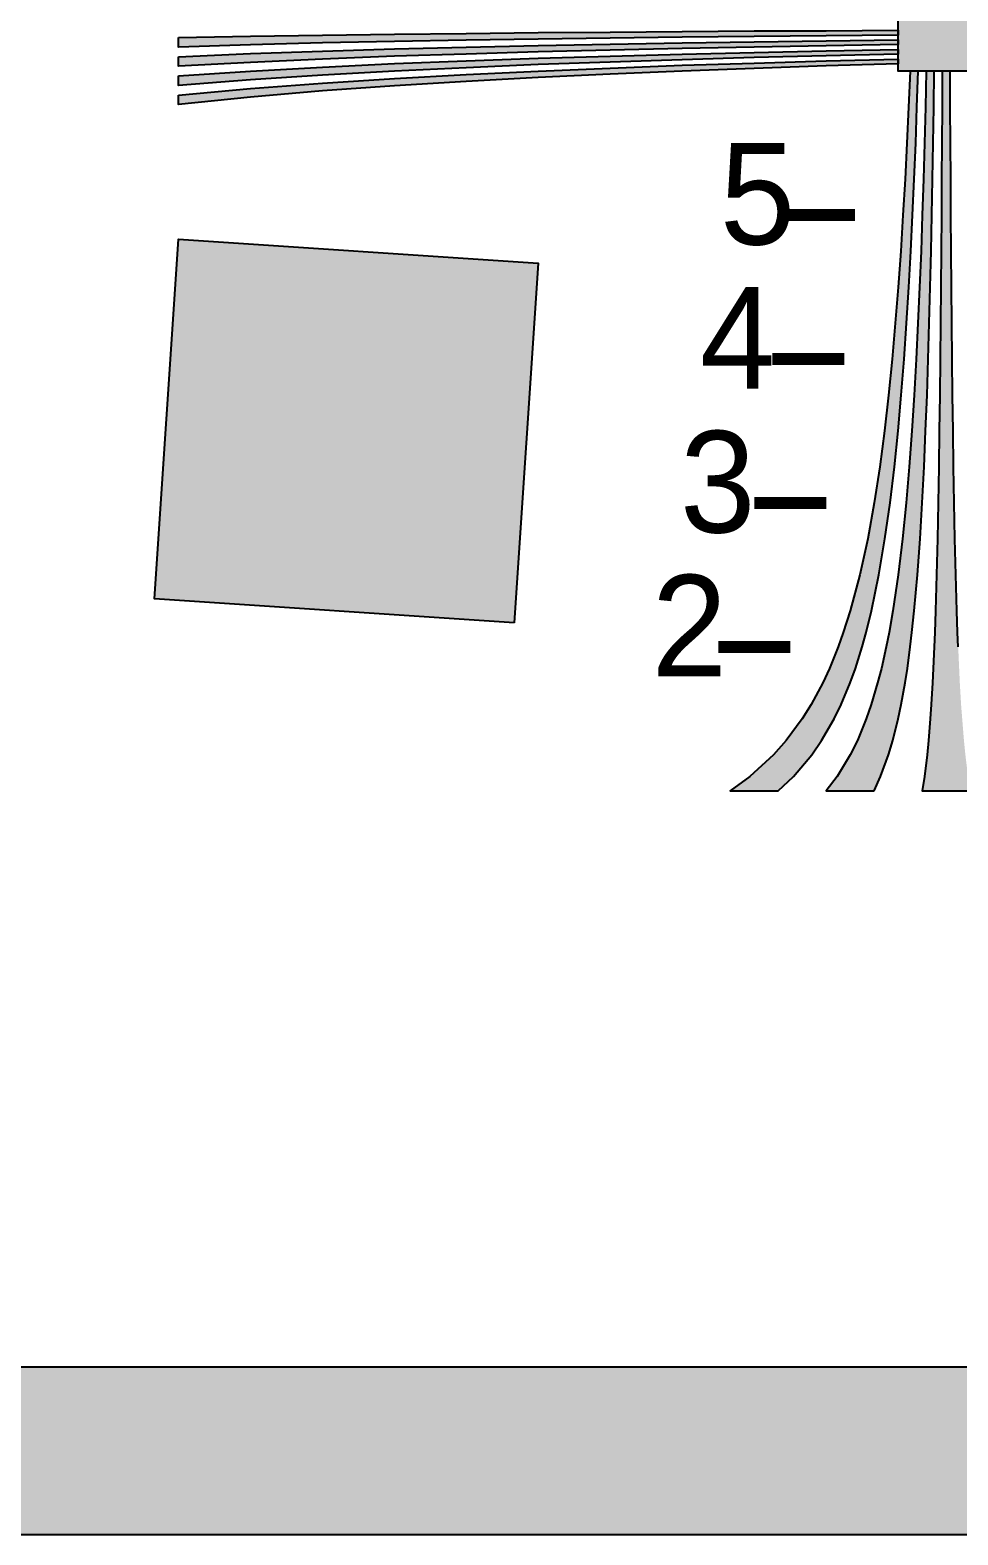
# Model space of a CAD drawing. Header units: millimetres. Extents: x 39 to 1543, y 52 to 919.
# Drawn here: x 1198.4 to 1353.1, y 52.2 to 303.1 of the extents above; entities that cross this region are included whole.
import ezdxf

# ---------------------------------------------------------------- set-up
doc = ezdxf.new("R2010")
doc.units = ezdxf.units.MM
for name, color, linetype in [('FRAME', 7, 'Continuous'), ('LABELS', 7, 'Continuous'), ('PERIPHERY', 7, 'Continuous')]:
    doc.layers.add(name, color=color, linetype=linetype)

msp = doc.modelspace()

# ---------------------------------------------------------------- hatches: boundary and pattern name
at = {"layer": 'FRAME', "true_color": 0x000000}
h = msp.add_hatch(color=7, dxfattribs=at)
h.dxf.hatch_style = 1
h.paths.add_polyline_path([(39.12, 80.25), (1543.12, 80.25), (1543.12, 52.25), (39.12, 52.25), (39.12, 80.25)])
at = {"layer": 'PERIPHERY', "true_color": 0x000000}
h = msp.add_hatch(color=7, dxfattribs=at)
h.dxf.hatch_style = 1
h.paths.add_polyline_path([(1359.12, 296.25), (1343.12, 296.25), (1343.12, 312.25), (1359.12, 312.25), (1359.12, 296.25)])
h = msp.add_hatch(color=7, dxfattribs=at)
h.dxf.hatch_style = 1
h.paths.add_polyline_path([(1223.12, 301.85), (1235.12, 302.05), (1247.12, 302.25), (1259.12, 302.41), (1271.12, 302.53), (1283.12, 302.65), (1295.12, 302.73), (1307.12, 302.85), (1319.12, 302.93), (1331.12, 302.97), (1343.12, 303.05), (1343.12, 302.25), (1331.12, 302.13), (1319.12, 302.01), (1307.12, 301.89), (1295.12, 301.73), (1283.12, 301.57), (1271.12, 301.41), (1259.12, 301.17), (1247.12, 300.93), (1235.12, 300.61), (1223.12, 300.25), (1223.12, 301.85)])
h = msp.add_hatch(color=7, dxfattribs=at)
h.dxf.hatch_style = 1
h.paths.add_polyline_path([(1223.12, 298.64), (1235.12, 299.17), (1247.12, 299.56), (1259.12, 299.93), (1271.12, 300.25), (1283.12, 300.53), (1295.12, 300.73), (1307.12, 300.97), (1319.12, 301.13), (1331.12, 301.28), (1343.12, 301.44), (1343.12, 300.65), (1331.12, 300.45), (1319.12, 300.24), (1307.12, 300.01), (1295.12, 299.72), (1283.12, 299.44), (1271.12, 299.08), (1259.12, 298.72), (1247.12, 298.24), (1235.12, 297.69), (1223.12, 297.05), (1223.12, 298.64)])
h = msp.add_hatch(color=7, dxfattribs=at)
h.dxf.hatch_style = 1
h.paths.add_polyline_path([(1223.12, 295.45), (1235.12, 296.25), (1247.12, 296.92), (1259.12, 297.48), (1271.12, 297.96), (1283.12, 298.37), (1295.12, 298.72), (1307.12, 299.08), (1319.12, 299.36), (1331.12, 299.6), (1343.12, 299.85), (1343.12, 299.05), (1331.12, 298.77), (1319.12, 298.49), (1307.12, 298.13), (1295.12, 297.73), (1283.12, 297.33), (1271.12, 296.81), (1259.12, 296.25), (1247.12, 295.57), (1235.12, 294.81), (1223.12, 293.85), (1223.12, 295.45)])
h = msp.add_hatch(color=7, dxfattribs=at)
h.dxf.hatch_style = 1
h.paths.add_polyline_path([(1223.12, 292.24), (1235.12, 293.32), (1247.12, 294.24), (1259.12, 295.01), (1271.12, 295.68), (1283.12, 296.24), (1295.12, 296.73), (1307.12, 297.21), (1319.12, 297.57), (1331.12, 297.93), (1343.12, 298.25), (1343.12, 297.45), (1331.12, 297.09), (1319.12, 296.69), (1307.12, 296.25), (1295.12, 295.73), (1283.12, 295.17), (1271.12, 294.53), (1259.12, 293.77), (1247.12, 292.93), (1235.12, 291.89), (1223.12, 290.65), (1223.12, 292.24)])
h = msp.add_hatch(color=7, dxfattribs=at)
h.dxf.hatch_style = 1
h.paths.add_polyline_path([(1323.13, 176.25), (1325.69, 178.65), (1328.73, 182.25), (1330.37, 184.65), (1332.45, 188.25), (1333.61, 190.65), (1335.13, 194.25), (1336.01, 196.65), (1337.13, 200.25), (1337.81, 202.65), (1338.69, 206.25), (1339.93, 212.25), (1340.93, 218.25), (1341.81, 224.25), (1342.53, 230.25), (1343.13, 236.25), (1343.65, 242.25), (1344.13, 248.25), (1344.53, 254.25), (1344.89, 260.25), (1345.25, 266.25), (1345.53, 272.25), (1345.81, 278.25), (1346.05, 284.25), (1346.25, 290.25), (1346.45, 296.25), (1345.13, 296.25), (1344.85, 290.25), (1344.58, 284.25), (1344.29, 278.25), (1343.93, 272.25), (1343.58, 266.25), (1343.13, 260.25), (1342.65, 254.25), (1342.13, 248.25), (1341.53, 242.25), (1340.85, 236.25), (1340.05, 230.25), (1339.13, 224.25), (1338.05, 218.25), (1336.73, 212.25), (1335.13, 206.25), (1333.97, 202.65), (1333.13, 200.25), (1331.69, 196.65), (1330.57, 194.25), (1328.61, 190.65), (1327.13, 188.25), (1324.45, 184.65), (1322.33, 182.25), (1318.41, 178.65), (1315.13, 176.25), (1323.13, 176.25)])
h = msp.add_hatch(color=7, dxfattribs=at)
h.dxf.hatch_style = 1
h.paths.add_polyline_path([(1339.13, 176.25), (1340.21, 178.65), (1341.53, 182.25), (1342.25, 184.65), (1343.14, 188.25), (1343.62, 190.65), (1344.3, 194.25), (1344.66, 196.65), (1345.14, 200.25), (1345.42, 202.65), (1345.82, 206.25), (1346.34, 212.25), (1346.78, 218.25), (1347.14, 224.25), (1347.46, 230.25), (1347.7, 236.25), (1347.94, 242.25), (1348.14, 248.25), (1348.3, 254.25), (1348.46, 260.25), (1348.62, 266.25), (1348.74, 272.25), (1348.86, 278.25), (1348.94, 284.25), (1349.06, 290.25), (1349.14, 296.25), (1347.82, 296.25), (1347.66, 290.25), (1347.5, 284.25), (1347.34, 278.25), (1347.14, 272.25), (1346.94, 266.25), (1346.7, 260.25), (1346.42, 254.25), (1346.14, 248.25), (1345.82, 242.25), (1345.42, 236.25), (1344.98, 230.25), (1344.46, 224.25), (1343.86, 218.25), (1343.14, 212.25), (1342.25, 206.25), (1341.62, 202.65), (1341.14, 200.25), (1340.34, 196.65), (1339.69, 194.25), (1338.62, 190.65), (1337.82, 188.25), (1336.33, 184.65), (1335.14, 182.25), (1332.94, 178.65), (1331.14, 176.25), (1339.13, 176.25)])
h = msp.add_hatch(color=7, dxfattribs=at)
h.dxf.hatch_style = 1
h.paths.add_polyline_path([(1355.14, 176.25), (1354.78, 178.65), (1354.34, 182.25), (1354.1, 184.65), (1353.81, 188.25), (1353.62, 190.65), (1353.41, 194.25), (1353.3, 196.65), (1353.14, 200.25), (1353.05, 202.65), (1352.89, 206.25), (1352.73, 212.25), (1352.57, 218.25), (1352.46, 224.25), (1352.38, 230.25), (1352.29, 236.25), (1352.21, 242.25), (1352.13, 248.25), (1352.09, 254.25), (1352.01, 260.25), (1351.97, 266.25), (1351.93, 272.25), (1351.9, 278.25), (1351.85, 284.25), (1351.82, 290.25), (1351.81, 296.25), (1350.45, 296.25), (1350.45, 290.25), (1350.42, 284.25), (1350.38, 278.25), (1350.34, 272.25), (1350.3, 266.25), (1350.26, 260.25), (1350.18, 254.25), (1350.14, 248.25), (1350.06, 242.25), (1349.98, 236.25), (1349.9, 230.25), (1349.82, 224.25), (1349.69, 218.25), (1349.53, 212.25), (1349.37, 206.25), (1349.22, 202.65), (1349.14, 200.25), (1348.98, 196.65), (1348.86, 194.25), (1348.62, 190.65), (1348.45, 188.25), (1348.18, 184.65), (1347.94, 182.25), (1347.5, 178.65), (1347.14, 176.25), (1355.14, 176.25)])
h = msp.add_hatch(color=7, dxfattribs=at)
h.dxf.hatch_style = 1
h.paths.add_polyline_path([(1279.12, 204.25), (1219.12, 208.25), (1223.12, 268.25), (1283.12, 264.25), (1279.12, 204.25)])

# ---------------------------------------------------------------- linework, layer by layer
at = {"layer": 'FRAME', "color": 250}
msp.add_lwpolyline([(39.12, 80.25), (1543.12, 80.25), (1543.12, 52.25), (39.12, 52.25), (39.12, 80.25)], close=True, dxfattribs=at)
at = {"layer": 'FRAME', "color": 250, "true_color": 0x000000}
for points in [[(39.12, 80.25), (39.12, 52.25), (1543.12, 52.25)], [(1543.12, 52.25), (1543.12, 80.25), (39.12, 80.25)]]:
    msp.add_solid(points, dxfattribs=at)
at = {"layer": 'PERIPHERY', "color": 250}
for points in [[(1359.12, 296.25), (1343.12, 296.25), (1343.12, 312.25), (1359.12, 312.25), (1359.12, 296.25)], [(1223.12, 301.85), (1235.12, 302.05), (1247.12, 302.25), (1259.12, 302.41), (1271.12, 302.53), (1283.12, 302.65), (1295.12, 302.73), (1307.12, 302.85), (1319.12, 302.93), (1331.12, 302.97), (1343.12, 303.05), (1343.12, 302.25), (1331.12, 302.13), (1319.12, 302.01), (1307.12, 301.89), (1295.12, 301.73), (1283.12, 301.57), (1271.12, 301.41), (1259.12, 301.17), (1247.12, 300.93), (1235.12, 300.61), (1223.12, 300.25), (1223.12, 301.85)], [(1223.12, 298.64), (1235.12, 299.17), (1247.12, 299.56), (1259.12, 299.93), (1271.12, 300.25), (1283.12, 300.53), (1295.12, 300.73), (1307.12, 300.97), (1319.12, 301.13), (1331.12, 301.28), (1343.12, 301.44), (1343.12, 300.65), (1331.12, 300.45), (1319.12, 300.24), (1307.12, 300.01), (1295.12, 299.72), (1283.12, 299.44), (1271.12, 299.08), (1259.12, 298.72), (1247.12, 298.24), (1235.12, 297.69), (1223.12, 297.05), (1223.12, 298.64)], [(1223.12, 295.45), (1235.12, 296.25), (1247.12, 296.92), (1259.12, 297.48), (1271.12, 297.96), (1283.12, 298.37), (1295.12, 298.72), (1307.12, 299.08), (1319.12, 299.36), (1331.12, 299.6), (1343.12, 299.85), (1343.12, 299.05), (1331.12, 298.77), (1319.12, 298.49), (1307.12, 298.13), (1295.12, 297.73), (1283.12, 297.33), (1271.12, 296.81), (1259.12, 296.25), (1247.12, 295.57), (1235.12, 294.81), (1223.12, 293.85), (1223.12, 295.45)], [(1223.12, 292.24), (1235.12, 293.32), (1247.12, 294.24), (1259.12, 295.01), (1271.12, 295.68), (1283.12, 296.24), (1295.12, 296.73), (1307.12, 297.21), (1319.12, 297.57), (1331.12, 297.93), (1343.12, 298.25), (1343.12, 297.45), (1331.12, 297.09), (1319.12, 296.69), (1307.12, 296.25), (1295.12, 295.73), (1283.12, 295.17), (1271.12, 294.53), (1259.12, 293.77), (1247.12, 292.93), (1235.12, 291.89), (1223.12, 290.65), (1223.12, 292.24)], [(1323.13, 176.25), (1325.69, 178.65), (1328.73, 182.25), (1330.37, 184.65), (1332.45, 188.25), (1333.61, 190.65), (1335.13, 194.25), (1336.01, 196.65), (1337.13, 200.25), (1337.81, 202.65), (1338.69, 206.25), (1339.93, 212.25), (1340.93, 218.25), (1341.81, 224.25), (1342.53, 230.25), (1343.13, 236.25), (1343.65, 242.25), (1344.13, 248.25), (1344.53, 254.25), (1344.89, 260.25), (1345.25, 266.25), (1345.53, 272.25), (1345.81, 278.25), (1346.05, 284.25), (1346.25, 290.25), (1346.45, 296.25), (1345.13, 296.25), (1344.85, 290.25), (1344.58, 284.25), (1344.29, 278.25), (1343.93, 272.25), (1343.58, 266.25), (1343.13, 260.25), (1342.65, 254.25), (1342.13, 248.25), (1341.53, 242.25), (1340.85, 236.25), (1340.05, 230.25), (1339.13, 224.25), (1338.05, 218.25), (1336.73, 212.25), (1335.13, 206.25), (1333.97, 202.65), (1333.13, 200.25), (1331.69, 196.65), (1330.57, 194.25), (1328.61, 190.65), (1327.13, 188.25), (1324.45, 184.65), (1322.33, 182.25), (1318.41, 178.65), (1315.13, 176.25), (1323.13, 176.25)], [(1339.13, 176.25), (1340.21, 178.65), (1341.53, 182.25), (1342.25, 184.65), (1343.14, 188.25), (1343.62, 190.65), (1344.3, 194.25), (1344.66, 196.65), (1345.14, 200.25), (1345.42, 202.65), (1345.82, 206.25), (1346.34, 212.25), (1346.78, 218.25), (1347.14, 224.25), (1347.46, 230.25), (1347.7, 236.25), (1347.94, 242.25), (1348.14, 248.25), (1348.3, 254.25), (1348.46, 260.25), (1348.62, 266.25), (1348.74, 272.25), (1348.86, 278.25), (1348.94, 284.25), (1349.06, 290.25), (1349.14, 296.25), (1347.82, 296.25), (1347.66, 290.25), (1347.5, 284.25), (1347.34, 278.25), (1347.14, 272.25), (1346.94, 266.25), (1346.7, 260.25), (1346.42, 254.25), (1346.14, 248.25), (1345.82, 242.25), (1345.42, 236.25), (1344.98, 230.25), (1344.46, 224.25), (1343.86, 218.25), (1343.14, 212.25), (1342.25, 206.25), (1341.62, 202.65), (1341.14, 200.25), (1340.34, 196.65), (1339.69, 194.25), (1338.62, 190.65), (1337.82, 188.25), (1336.33, 184.65), (1335.14, 182.25), (1332.94, 178.65), (1331.14, 176.25), (1339.13, 176.25)], [(1279.12, 204.25), (1219.12, 208.25), (1223.12, 268.25), (1283.12, 264.25), (1279.12, 204.25)]]:
    msp.add_lwpolyline(points, close=True, dxfattribs=at)
msp.add_lwpolyline([(1353.14, 200.25), (1353.05, 202.65), (1352.89, 206.25), (1352.73, 212.25), (1352.57, 218.25), (1352.46, 224.25), (1352.38, 230.25), (1352.29, 236.25), (1352.21, 242.25), (1352.13, 248.25), (1352.09, 254.25), (1352.01, 260.25), (1351.97, 266.25), (1351.93, 272.25), (1351.9, 278.25), (1351.85, 284.25), (1351.82, 290.25), (1351.81, 296.25), (1350.45, 296.25), (1350.45, 290.25), (1350.42, 284.25), (1350.38, 278.25), (1350.34, 272.25), (1350.3, 266.25), (1350.26, 260.25), (1350.18, 254.25), (1350.14, 248.25), (1350.06, 242.25), (1349.98, 236.25), (1349.9, 230.25), (1349.82, 224.25), (1349.69, 218.25), (1349.53, 212.25), (1349.37, 206.25), (1349.22, 202.65), (1349.14, 200.25), (1348.98, 196.65), (1348.86, 194.25), (1348.62, 190.65), (1348.45, 188.25), (1348.18, 184.65), (1347.94, 182.25), (1347.5, 178.65), (1347.14, 176.25), (1355.14, 176.25)], dxfattribs=at)
at = {"layer": 'PERIPHERY', "color": 250, "lineweight": 35, "const_width": 2}
for points in [[(1335.93, 272.25), (1323.93, 272.25)], [(1334.13, 248.25), (1322.13, 248.25)], [(1331.13, 224.25), (1319.13, 224.25)], [(1325.13, 200.25), (1313.13, 200.25)]]:
    msp.add_lwpolyline(points, dxfattribs=at)
at = {"layer": 'PERIPHERY', "color": 250, "true_color": 0x000000}
for points in [[(1359.12, 296.25), (1359.12, 312.25), (1343.12, 312.25)], [(1343.12, 312.25), (1343.12, 296.25), (1359.12, 296.25)], [(1223.12, 301.85), (1343.12, 302.25), (1343.12, 303.05)], [(1223.12, 301.85), (1343.12, 303.05), (1331.12, 302.97)], [(1223.12, 301.85), (1331.12, 302.97), (1319.12, 302.93)], [(1223.12, 301.85), (1319.12, 302.93), (1307.12, 302.85)], [(1223.12, 301.85), (1307.12, 302.85), (1295.12, 302.73)], [(1223.12, 301.85), (1295.12, 302.73), (1283.12, 302.65)], [(1223.12, 301.85), (1283.12, 302.65), (1271.12, 302.53)], [(1223.12, 301.85), (1271.12, 302.53), (1259.12, 302.41)], [(1223.12, 301.85), (1259.12, 302.41), (1247.12, 302.25)], [(1223.12, 301.85), (1331.12, 302.13), (1343.12, 302.25)], [(1247.12, 302.25), (1235.12, 302.05), (1223.12, 301.85)], [(1223.12, 301.85), (1319.12, 302.01), (1331.12, 302.13)], [(1223.12, 301.85), (1307.12, 301.89), (1319.12, 302.01)], [(1223.12, 301.85), (1295.12, 301.73), (1307.12, 301.89)], [(1223.12, 301.85), (1223.12, 300.25), (1235.12, 300.61)], [(1223.12, 301.85), (1235.12, 300.61), (1247.12, 300.93)], [(1223.12, 301.85), (1247.12, 300.93), (1259.12, 301.17)], [(1223.12, 301.85), (1259.12, 301.17), (1271.12, 301.41)], [(1223.12, 301.85), (1271.12, 301.41), (1283.12, 301.57)], [(1223.12, 301.85), (1283.12, 301.57), (1295.12, 301.73)], [(1223.12, 298.64), (1343.12, 300.65), (1343.12, 301.44)], [(1223.12, 298.64), (1343.12, 301.44), (1331.12, 301.28)], [(1223.12, 298.64), (1331.12, 301.28), (1319.12, 301.13)], [(1223.12, 298.64), (1319.12, 301.13), (1307.12, 300.97)], [(1223.12, 298.64), (1307.12, 300.97), (1295.12, 300.73)], [(1223.12, 298.64), (1295.12, 300.73), (1283.12, 300.53)], [(1223.12, 298.64), (1331.12, 300.45), (1343.12, 300.65)], [(1223.12, 298.64), (1283.12, 300.53), (1271.12, 300.25)], [(1223.12, 298.64), (1319.12, 300.24), (1331.12, 300.45)], [(1223.12, 298.64), (1271.12, 300.25), (1259.12, 299.93)], [(1223.12, 298.64), (1307.12, 300.01), (1319.12, 300.24)], [(1223.12, 298.64), (1295.12, 299.72), (1307.12, 300.01)], [(1223.12, 298.64), (1259.12, 299.93), (1247.12, 299.56)], [(1223.12, 295.45), (1307.12, 298.13), (1343.12, 299.85)], [(1223.12, 295.45), (1343.12, 299.85), (1331.12, 299.6)], [(1223.12, 298.64), (1283.12, 299.44), (1295.12, 299.72)], [(1223.12, 295.45), (1331.12, 299.6), (1319.12, 299.36)], [(1247.12, 299.56), (1235.12, 299.17), (1223.12, 298.64)], [(1223.12, 298.64), (1271.12, 299.08), (1283.12, 299.44)], [(1223.12, 295.45), (1319.12, 299.36), (1307.12, 299.08)], [(1223.12, 298.64), (1259.12, 298.72), (1271.12, 299.08)], [(1223.12, 295.45), (1307.12, 299.08), (1295.12, 298.72)], [(1223.12, 298.64), (1247.12, 298.24), (1259.12, 298.72)], [(1223.12, 295.45), (1295.12, 298.72), (1283.12, 298.37)], [(1223.12, 298.64), (1223.12, 297.05), (1235.12, 297.69)], [(1223.12, 298.64), (1235.12, 297.69), (1247.12, 298.24)], [(1307.12, 298.13), (1319.12, 298.49), (1343.12, 299.85)], [(1319.12, 298.49), (1331.12, 298.77), (1343.12, 299.85)], [(1331.12, 298.77), (1343.12, 299.05), (1343.12, 299.85)], [(1223.12, 295.45), (1283.12, 298.37), (1271.12, 297.96)], [(1223.12, 292.24), (1283.12, 295.17), (1343.12, 298.25)], [(1223.12, 292.24), (1343.12, 298.25), (1331.12, 297.93)], [(1223.12, 295.45), (1295.12, 297.73), (1307.12, 298.13)], [(1223.12, 295.45), (1271.12, 297.96), (1259.12, 297.48)], [(1223.12, 292.24), (1331.12, 297.93), (1319.12, 297.57)], [(1223.12, 295.45), (1283.12, 297.33), (1295.12, 297.73)], [(1223.12, 292.24), (1319.12, 297.57), (1307.12, 297.21)], [(1223.12, 295.45), (1259.12, 297.48), (1247.12, 296.92)], [(1223.12, 295.45), (1271.12, 296.81), (1283.12, 297.33)], [(1223.12, 292.24), (1307.12, 297.21), (1295.12, 296.73)], [(1247.12, 296.92), (1235.12, 296.25), (1223.12, 295.45)], [(1223.12, 295.45), (1259.12, 296.25), (1271.12, 296.81)], [(1223.12, 292.24), (1295.12, 296.73), (1283.12, 296.24)], [(1223.12, 295.45), (1247.12, 295.57), (1259.12, 296.25)], [(1223.12, 292.24), (1283.12, 296.24), (1271.12, 295.68)], [(1283.12, 295.17), (1295.12, 295.73), (1343.12, 298.25)], [(1295.12, 295.73), (1307.12, 296.25), (1343.12, 298.25)], [(1307.12, 296.25), (1319.12, 296.69), (1343.12, 298.25)], [(1319.12, 296.69), (1331.12, 297.09), (1343.12, 298.25)], [(1331.12, 297.09), (1343.12, 297.45), (1343.12, 298.25)], [(1343.62, 190.65), (1349.06, 290.25), (1349.14, 296.25)], [(1343.62, 190.65), (1349.14, 296.25), (1346.7, 260.25)], [(1344.13, 248.25), (1346.25, 290.25), (1346.45, 296.25)], [(1344.13, 248.25), (1346.45, 296.25), (1345.13, 296.25)], [(1344.13, 248.25), (1345.13, 296.25), (1344.85, 290.25)], [(1349.14, 296.25), (1346.94, 266.25), (1346.7, 260.25)], [(1349.14, 296.25), (1347.14, 272.25), (1346.94, 266.25)], [(1349.14, 296.25), (1347.34, 278.25), (1347.14, 272.25)], [(1349.14, 296.25), (1347.5, 284.25), (1347.34, 278.25)], [(1349.14, 296.25), (1347.66, 290.25), (1347.5, 284.25)], [(1349.14, 296.25), (1347.82, 296.25), (1347.66, 290.25)], [(1351.82, 290.25), (1351.81, 296.25), (1350.45, 296.25)], [(1351.85, 284.25), (1351.82, 290.25), (1350.45, 296.25)], [(1352.01, 260.25), (1351.85, 284.25), (1350.45, 296.25)], [(1352.13, 248.25), (1352.01, 260.25), (1350.45, 296.25)], [(1352.21, 242.25), (1352.13, 248.25), (1350.45, 296.25)], [(1352.29, 236.25), (1352.21, 242.25), (1350.45, 296.25)], [(1352.38, 230.25), (1352.29, 236.25), (1350.45, 296.25)], [(1352.46, 224.25), (1352.38, 230.25), (1350.45, 296.25)], [(1352.57, 218.25), (1352.46, 224.25), (1350.45, 296.25)], [(1352.73, 212.25), (1352.57, 218.25), (1350.45, 296.25)], [(1352.73, 212.25), (1350.45, 296.25), (1350.45, 290.25)], [(1223.12, 292.24), (1271.12, 295.68), (1259.12, 295.01)], [(1223.12, 295.45), (1235.12, 294.81), (1247.12, 295.57)], [(1223.12, 295.45), (1223.12, 293.85), (1235.12, 294.81)], [(1223.12, 292.24), (1271.12, 294.53), (1283.12, 295.17)], [(1223.12, 292.24), (1259.12, 295.01), (1247.12, 294.24)], [(1223.12, 292.24), (1259.12, 293.77), (1271.12, 294.53)], [(1247.12, 294.24), (1235.12, 293.32), (1223.12, 292.24)], [(1223.12, 292.24), (1247.12, 292.93), (1259.12, 293.77)], [(1223.12, 292.24), (1235.12, 291.89), (1247.12, 292.93)], [(1223.12, 292.24), (1223.12, 290.65), (1235.12, 291.89)], [(1343.62, 190.65), (1348.94, 284.25), (1349.06, 290.25)], [(1344.13, 248.25), (1346.05, 284.25), (1346.25, 290.25)], [(1344.13, 248.25), (1344.85, 290.25), (1344.58, 284.25)], [(1352.73, 212.25), (1350.45, 290.25), (1350.42, 284.25)], [(1343.62, 190.65), (1348.86, 278.25), (1348.94, 284.25)], [(1344.13, 248.25), (1345.81, 278.25), (1346.05, 284.25)], [(1344.13, 248.25), (1344.58, 284.25), (1344.29, 278.25)], [(1352.73, 212.25), (1350.42, 284.25), (1350.38, 278.25)], [(1351.93, 272.25), (1351.9, 278.25), (1351.85, 284.25)], [(1352.01, 260.25), (1351.93, 272.25), (1351.85, 284.25)], [(1343.62, 190.65), (1348.74, 272.25), (1348.86, 278.25)], [(1344.13, 248.25), (1344.29, 278.25), (1343.93, 272.25)], [(1344.13, 248.25), (1345.53, 272.25), (1345.81, 278.25)], [(1352.73, 212.25), (1350.38, 278.25), (1350.34, 272.25)], [(1344.13, 248.25), (1343.93, 272.25), (1343.58, 266.25)], [(1343.62, 190.65), (1348.62, 266.25), (1348.74, 272.25)], [(1344.13, 248.25), (1345.25, 266.25), (1345.53, 272.25)], [(1352.73, 212.25), (1350.34, 272.25), (1350.3, 266.25)], [(1352.01, 260.25), (1351.97, 266.25), (1351.93, 272.25)], [(1223.12, 268.25), (1219.12, 208.25), (1279.12, 204.25)], [(1279.12, 204.25), (1283.12, 264.25), (1223.12, 268.25)], [(1344.13, 248.25), (1343.58, 266.25), (1343.13, 260.25)], [(1343.62, 190.65), (1348.46, 260.25), (1348.62, 266.25)], [(1344.13, 248.25), (1344.89, 260.25), (1345.25, 266.25)], [(1352.73, 212.25), (1350.3, 266.25), (1350.26, 260.25)], [(1344.13, 248.25), (1343.13, 260.25), (1342.65, 254.25)], [(1343.62, 190.65), (1348.3, 254.25), (1348.46, 260.25)], [(1343.62, 190.65), (1346.7, 260.25), (1346.42, 254.25)], [(1344.13, 248.25), (1344.53, 254.25), (1344.89, 260.25)], [(1352.73, 212.25), (1350.26, 260.25), (1350.18, 254.25)], [(1352.13, 248.25), (1352.09, 254.25), (1352.01, 260.25)], [(1344.13, 248.25), (1342.65, 254.25), (1342.13, 248.25)], [(1343.62, 190.65), (1348.14, 248.25), (1348.3, 254.25)], [(1343.62, 190.65), (1346.42, 254.25), (1346.14, 248.25)], [(1352.73, 212.25), (1350.18, 254.25), (1350.14, 248.25)], [(1332.45, 188.25), (1343.65, 242.25), (1344.13, 248.25)], [(1332.45, 188.25), (1344.13, 248.25), (1338.05, 218.25)], [(1344.13, 248.25), (1339.13, 224.25), (1338.05, 218.25)], [(1344.13, 248.25), (1340.05, 230.25), (1339.13, 224.25)], [(1344.13, 248.25), (1340.85, 236.25), (1340.05, 230.25)], [(1344.13, 248.25), (1341.53, 242.25), (1340.85, 236.25)], [(1344.13, 248.25), (1342.13, 248.25), (1341.53, 242.25)], [(1343.62, 190.65), (1347.94, 242.25), (1348.14, 248.25)], [(1343.62, 190.65), (1346.14, 248.25), (1345.82, 242.25)], [(1352.73, 212.25), (1350.14, 248.25), (1350.06, 242.25)], [(1332.45, 188.25), (1343.13, 236.25), (1343.65, 242.25)], [(1343.62, 190.65), (1347.7, 236.25), (1347.94, 242.25)], [(1343.62, 190.65), (1345.82, 242.25), (1345.42, 236.25)], [(1352.73, 212.25), (1350.06, 242.25), (1349.98, 236.25)], [(1332.45, 188.25), (1342.53, 230.25), (1343.13, 236.25)], [(1343.62, 190.65), (1347.46, 230.25), (1347.7, 236.25)], [(1343.62, 190.65), (1345.42, 236.25), (1344.98, 230.25)], [(1352.73, 212.25), (1349.98, 236.25), (1349.9, 230.25)], [(1332.45, 188.25), (1341.81, 224.25), (1342.53, 230.25)], [(1343.62, 190.65), (1347.14, 224.25), (1347.46, 230.25)], [(1343.62, 190.65), (1344.98, 230.25), (1344.46, 224.25)], [(1352.73, 212.25), (1349.9, 230.25), (1349.82, 224.25)], [(1332.45, 188.25), (1340.93, 218.25), (1341.81, 224.25)], [(1343.62, 190.65), (1346.78, 218.25), (1347.14, 224.25)], [(1343.62, 190.65), (1344.46, 224.25), (1343.86, 218.25)], [(1352.73, 212.25), (1349.82, 224.25), (1349.69, 218.25)], [(1332.45, 188.25), (1339.93, 212.25), (1340.93, 218.25)], [(1332.45, 188.25), (1338.05, 218.25), (1336.73, 212.25)], [(1343.62, 190.65), (1343.86, 218.25), (1343.14, 212.25)], [(1343.62, 190.65), (1346.34, 212.25), (1346.78, 218.25)], [(1352.73, 212.25), (1349.69, 218.25), (1349.53, 212.25)], [(1332.45, 188.25), (1338.69, 206.25), (1339.93, 212.25)], [(1332.45, 188.25), (1336.73, 212.25), (1335.13, 206.25)], [(1343.62, 190.65), (1343.14, 212.25), (1342.25, 206.25)], [(1343.62, 190.65), (1345.82, 206.25), (1346.34, 212.25)], [(1347.14, 176.25), (1352.89, 206.25), (1352.73, 212.25)], [(1352.73, 212.25), (1347.5, 178.65), (1347.14, 176.25)], [(1352.73, 212.25), (1347.94, 182.25), (1347.5, 178.65)], [(1352.73, 212.25), (1348.18, 184.65), (1347.94, 182.25)], [(1352.73, 212.25), (1348.45, 188.25), (1348.18, 184.65)], [(1352.73, 212.25), (1348.62, 190.65), (1348.45, 188.25)], [(1352.73, 212.25), (1348.86, 194.25), (1348.62, 190.65)], [(1352.73, 212.25), (1348.98, 196.65), (1348.86, 194.25)], [(1352.73, 212.25), (1349.14, 200.25), (1348.98, 196.65)], [(1352.73, 212.25), (1349.22, 202.65), (1349.14, 200.25)], [(1352.73, 212.25), (1349.37, 206.25), (1349.22, 202.65)], [(1352.73, 212.25), (1349.53, 212.25), (1349.37, 206.25)], [(1332.45, 188.25), (1337.81, 202.65), (1338.69, 206.25)], [(1332.45, 188.25), (1335.13, 206.25), (1333.97, 202.65)], [(1343.62, 190.65), (1342.25, 206.25), (1341.62, 202.65)], [(1343.62, 190.65), (1345.42, 202.65), (1345.82, 206.25)], [(1347.14, 176.25), (1353.05, 202.65), (1352.89, 206.25)], [(1332.45, 188.25), (1337.13, 200.25), (1337.81, 202.65)], [(1332.45, 188.25), (1333.97, 202.65), (1333.13, 200.25)], [(1343.62, 190.65), (1341.62, 202.65), (1341.14, 200.25)], [(1343.62, 190.65), (1345.14, 200.25), (1345.42, 202.65)], [(1347.14, 176.25), (1353.14, 200.25), (1353.05, 202.65)], [(1332.45, 188.25), (1333.13, 200.25), (1331.69, 196.65)], [(1332.45, 188.25), (1336.01, 196.65), (1337.13, 200.25)], [(1343.62, 190.65), (1341.14, 200.25), (1340.34, 196.65)], [(1343.62, 190.65), (1344.66, 196.65), (1345.14, 200.25)], [(1347.14, 176.25), (1353.3, 196.65), (1353.14, 200.25)], [(1332.45, 188.25), (1331.69, 196.65), (1330.57, 194.25)], [(1332.45, 188.25), (1335.13, 194.25), (1336.01, 196.65)], [(1343.62, 190.65), (1340.34, 196.65), (1339.69, 194.25)], [(1343.62, 190.65), (1344.3, 194.25), (1344.66, 196.65)], [(1347.14, 176.25), (1353.41, 194.25), (1353.3, 196.65)], [(1332.45, 188.25), (1330.57, 194.25), (1328.61, 190.65)], [(1332.45, 188.25), (1333.61, 190.65), (1335.13, 194.25)], [(1343.62, 190.65), (1339.69, 194.25), (1338.62, 190.65)], [(1347.14, 176.25), (1353.62, 190.65), (1353.41, 194.25)], [(1332.45, 188.25), (1328.61, 190.65), (1327.13, 188.25)], [(1331.14, 176.25), (1343.14, 188.25), (1343.62, 190.65)], [(1343.62, 190.65), (1332.94, 178.65), (1331.14, 176.25)], [(1343.62, 190.65), (1335.14, 182.25), (1332.94, 178.65)], [(1343.62, 190.65), (1336.33, 184.65), (1335.14, 182.25)], [(1343.62, 190.65), (1337.82, 188.25), (1336.33, 184.65)], [(1343.62, 190.65), (1338.62, 190.65), (1337.82, 188.25)], [(1347.14, 176.25), (1353.81, 188.25), (1353.62, 190.65)], [(1315.13, 176.25), (1330.37, 184.65), (1332.45, 188.25)], [(1332.45, 188.25), (1318.41, 178.65), (1315.13, 176.25)], [(1332.45, 188.25), (1322.33, 182.25), (1318.41, 178.65)], [(1332.45, 188.25), (1324.45, 184.65), (1322.33, 182.25)], [(1332.45, 188.25), (1327.13, 188.25), (1324.45, 184.65)], [(1331.14, 176.25), (1342.25, 184.65), (1343.14, 188.25)], [(1347.14, 176.25), (1354.1, 184.65), (1353.81, 188.25)], [(1315.13, 176.25), (1328.73, 182.25), (1330.37, 184.65)], [(1331.14, 176.25), (1341.53, 182.25), (1342.25, 184.65)], [(1347.14, 176.25), (1354.34, 182.25), (1354.1, 184.65)], [(1315.13, 176.25), (1325.69, 178.65), (1328.73, 182.25)], [(1331.14, 176.25), (1340.21, 178.65), (1341.53, 182.25)], [(1347.14, 176.25), (1354.78, 178.65), (1354.34, 182.25)], [(1315.13, 176.25), (1323.13, 176.25), (1325.69, 178.65)], [(1331.14, 176.25), (1339.13, 176.25), (1340.21, 178.65)], [(1347.14, 176.25), (1355.14, 176.25), (1354.78, 178.65)]]:
    msp.add_solid(points, dxfattribs=at)

# ---------------------------------------------------------------- texts
at = {"layer": 'LABELS', "color": 250}
for s, p in [('5', (1313.39, 267.33)), ('4', (1310.07, 243.33)), ('3', (1306.75, 219.33)), ('2', (1302.02, 195.33))]:
    msp.add_text(s, height=16.93, dxfattribs=at).set_placement(p)

doc.saveas('drawing.dxf')
